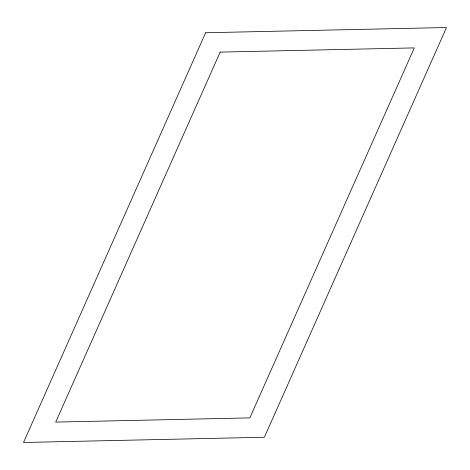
<?xml version="1.0" encoding="UTF-8"?>
<svg xmlns="http://www.w3.org/2000/svg" width="470" height="470" viewBox="0 0 470 470"><rect width="100%" height="100%" fill="white"/><g stroke="black" fill="none" stroke-linecap="round" stroke-linejoin="round"><path stroke-width="0.7" d="M205.631 32.753L23.5 442.481L264.369 437.247L446.5 27.519L205.631 32.753M220.16 52.117L55.695 422.101L249.84 417.883L414.305 47.899L220.16 52.117"/></g></svg>
